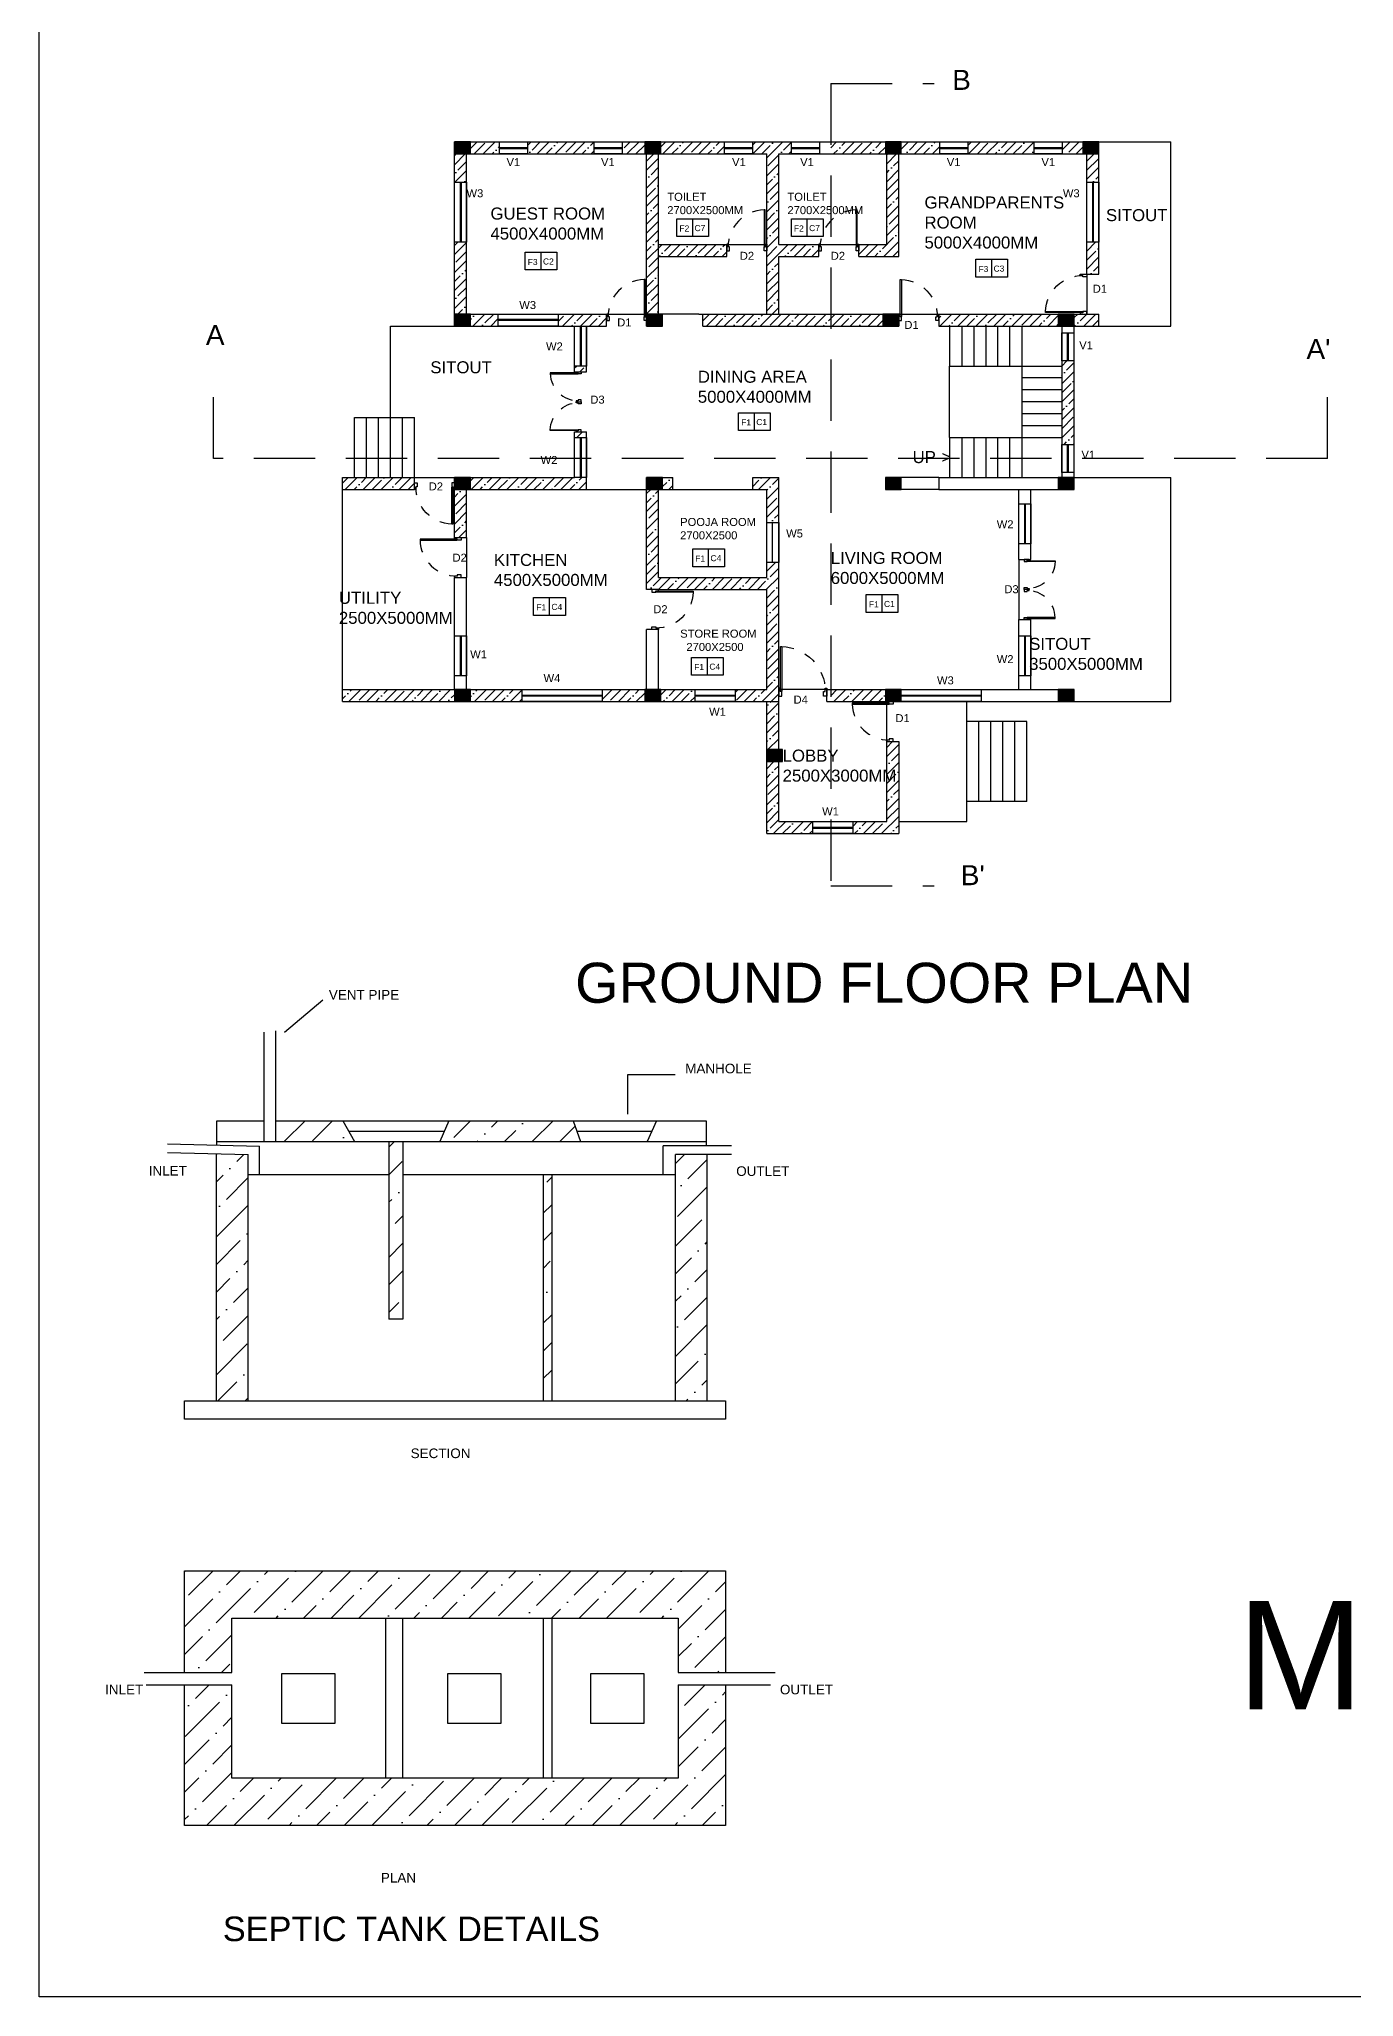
# Model space of a CAD drawing. Header units: metres. Extents: x 3586 to 7307, y 3108 to 6437.
# Drawn here: x 3960.03 to 3970.74, y 3160.08 to 3176.03 of the extents above; entities that cross this region are included whole.
import ezdxf

# ---------------------------------------------------------------- set-up
doc = ezdxf.new("R2010")
doc.units = ezdxf.units.M
doc.linetypes.add('DASHED', pattern=[0.75, 0.5, -0.25])
for name, color, linetype in [('column', 10, 'Continuous'), ('DIMENSION', 255, 'DASHED'), ('DOORS', 170, 'Continuous'), ('PDF2_0', 7, 'Continuous'), ('section line', 20, 'DASHED'), ('wall', 7, 'Continuous'), ('window', 140, 'Continuous')]:
    doc.layers.add(name, color=color, linetype=linetype)
doc.styles.get("Standard").update_dxf_attribs({"font": 'arial.ttf'})

# ---------------------------------------------------------------- blocks, each defined once
blk = doc.blocks.new('d1')
at = {"layer": 'DOORS'}
for p, q in [((-5, 0), (0, 0)), ((-5, -1), (-5, 0)), ((0, 0), (0, -2)), ((-3.2, -1.2), (-31, -1.2)), ((-31, -1.2), (-31, -2)), ((-31, -2), (-3.2, -2)), ((-3, -1), (-5, -1)), ((-3.2, -2), (-3.2, -1.2)), ((-3, -2), (-3, -1)), ((0, -2), (-3, -2)), ((-5, -29), (-5, -30)), ((-3, -29), (-5, -29)), ((-5, -30), (0, -30)), ((0, -28), (-3, -28)), ((-3, -28), (-3, -29)), ((0, -30), (0, -28))]:
    blk.add_line(p, q, dxfattribs=at)
at = {"layer": 'DOORS', "linetype": 'DASHED'}
blk.add_arc((-3.2, -1.2), 27.8, 181.5487, 270.5162, dxfattribs=at)

msp = doc.modelspace()

# ---------------------------------------------------------------- hatches: boundary and pattern name
at = {"layer": 'column'}
h = msp.add_hatch(color=256, dxfattribs=at)
h.dxf.hatch_style = 1
h.paths.add_polyline_path([(3963.414, 3175.099), (3963.545, 3175.099), (3963.545, 3175.197), (3963.414, 3175.197)])
h = msp.add_hatch(color=256, dxfattribs=at)
h.dxf.hatch_style = 1
h.paths.add_polyline_path([(3964.965, 3175.099), (3965.096, 3175.099), (3965.096, 3175.197), (3964.965, 3175.197)])
h = msp.add_hatch(color=256, dxfattribs=at)
h.dxf.hatch_style = 1
h.paths.add_polyline_path([(3966.925, 3175.099), (3967.055, 3175.099), (3967.055, 3175.197), (3966.925, 3175.197)])
h = msp.add_hatch(color=256, dxfattribs=at)
h.dxf.hatch_style = 1
h.paths.add_polyline_path([(3968.534, 3175.099), (3968.665, 3175.099), (3968.665, 3175.197), (3968.534, 3175.197)])
h = msp.add_hatch(color=256, dxfattribs=at)
h.dxf.hatch_style = 1
h.paths.add_polyline_path([(3963.414, 3173.696), (3963.545, 3173.696), (3963.545, 3173.794), (3963.414, 3173.794)])
h = msp.add_hatch(color=256, dxfattribs=at)
h.dxf.hatch_style = 1
h.paths.add_polyline_path([(3964.98, 3173.696), (3965.11, 3173.696), (3965.11, 3173.794), (3964.98, 3173.794)])
h = msp.add_hatch(color=256, dxfattribs=at)
h.dxf.hatch_style = 1
h.paths.add_polyline_path([(3966.904, 3173.696), (3967.034, 3173.696), (3967.034, 3173.794), (3966.904, 3173.794)])
h = msp.add_hatch(color=256, dxfattribs=at)
h.dxf.hatch_style = 1
h.paths.add_polyline_path([(3968.334, 3173.696), (3968.464, 3173.696), (3968.464, 3173.794), (3968.334, 3173.794)])
h = msp.add_hatch(color=256, dxfattribs=at)
h.dxf.hatch_style = 1
h.paths.add_polyline_path([(3963.414, 3172.365), (3963.545, 3172.365), (3963.545, 3172.463), (3963.414, 3172.463)])
h = msp.add_hatch(color=256, dxfattribs=at)
h.dxf.hatch_style = 1
h.paths.add_polyline_path([(3964.98, 3172.365), (3965.11, 3172.365), (3965.11, 3172.463), (3964.98, 3172.463)])
h = msp.add_hatch(color=256, dxfattribs=at)
h.dxf.hatch_style = 1
h.paths.add_polyline_path([(3966.925, 3172.365), (3967.055, 3172.365), (3967.055, 3172.463), (3966.925, 3172.463)])
h = msp.add_hatch(color=256, dxfattribs=at)
h.dxf.hatch_style = 1
h.paths.add_polyline_path([(3968.334, 3172.364), (3968.464, 3172.364), (3968.464, 3172.462), (3968.334, 3172.462)])
h = msp.add_hatch(color=256, dxfattribs=at)
h.dxf.hatch_style = 1
h.paths.add_polyline_path([(3963.414, 3170.636), (3963.545, 3170.636), (3963.545, 3170.733), (3963.414, 3170.733)])
h = msp.add_hatch(color=256, dxfattribs=at)
h.dxf.hatch_style = 1
h.paths.add_polyline_path([(3964.965, 3170.636), (3965.096, 3170.636), (3965.096, 3170.733), (3964.965, 3170.733)])
h = msp.add_hatch(color=256, dxfattribs=at)
h.dxf.hatch_style = 1
h.paths.add_polyline_path([(3966.925, 3170.637), (3967.055, 3170.637), (3967.055, 3170.735), (3966.925, 3170.735)])
h = msp.add_hatch(color=256, dxfattribs=at)
h.dxf.hatch_style = 1
h.paths.add_polyline_path([(3968.334, 3170.636), (3968.464, 3170.636), (3968.464, 3170.733), (3968.334, 3170.733)])
h = msp.add_hatch(color=256, dxfattribs=at)
h.dxf.hatch_style = 1
h.paths.add_polyline_path([(3965.958, 3170.146), (3966.088, 3170.146), (3966.088, 3170.244), (3965.958, 3170.244)])
at = {"layer": 'wall'}
h = msp.add_hatch(dxfattribs=at)
h.set_pattern_fill('ANSI35', color=256, scale=0.016305)
h.set_pattern_definition([(45, (2712.17108, 2112.35755), (-0.0732101264, 0.0732101264), []), (45, (2712.24429, 2112.35755), (-0.0732101264, 0.0732101264), [0.129418442, -0.0258836884, 0, -0.0258836884])])
h.paths.add_polyline_path([(3968.139, 3175.197), (3967.597, 3175.197), (3967.597, 3175.099), (3968.139, 3175.099)])
h.paths.add_polyline_path([(3967.369, 3175.197), (3967.055, 3175.197), (3967.055, 3175.099), (3967.369, 3175.099)])
h.paths.add_polyline_path([(3966.925, 3175.197), (3966.48, 3175.197), (3966.48, 3175.099), (3966.925, 3175.099)])
h.paths.add_polyline_path([(3967.034, 3175.099), (3966.936, 3175.099), (3966.936, 3174.362), (3966.708, 3174.362), (3966.708, 3174.308), (3966.708, 3174.264), (3967.034, 3174.264)])
h.paths.add_polyline_path([(3968.665, 3175.099), (3968.567, 3175.099), (3968.567, 3174.868), (3968.665, 3174.868)])
h.paths.add_polyline_path([(3968.534, 3175.197), (3968.367, 3175.197), (3968.367, 3175.099), (3968.534, 3175.099)])
h.paths.add_polyline_path([(3963.782, 3175.197), (3963.545, 3175.197), (3963.545, 3175.099), (3963.782, 3175.099)])
h.paths.add_polyline_path([(3964.552, 3175.197), (3964.01, 3175.197), (3964.01, 3175.099), (3964.552, 3175.099)])
h.paths.add_polyline_path([(3963.512, 3175.099), (3963.414, 3175.099), (3963.414, 3174.868), (3963.512, 3174.868)])
h.paths.add_polyline_path([(3963.512, 3174.379), (3963.414, 3174.379), (3963.414, 3173.794), (3963.512, 3173.794)])
h.paths.add_polyline_path([(3963.771, 3173.794), (3963.545, 3173.794), (3963.545, 3173.696), (3963.771, 3173.696)])
h.paths.add_polyline_path([(3964.654, 3173.794), (3964.26, 3173.794), (3964.26, 3173.696), (3964.393, 3173.696), (3964.491, 3173.696), (3964.654, 3173.696)])
h.paths.add_polyline_path([(3965.077, 3175.099), (3964.98, 3175.099), (3964.98, 3173.794), (3965.077, 3173.794)])
h.paths.add_polyline_path([(3964.965, 3175.197), (3964.78, 3175.197), (3964.78, 3175.099), (3964.965, 3175.099)])
h.paths.add_polyline_path([(3965.615, 3175.197), (3965.096, 3175.197), (3965.096, 3175.099), (3965.615, 3175.099)])
h.paths.add_polyline_path([(3966.16, 3175.197), (3965.843, 3175.197), (3965.843, 3175.099), (3965.958, 3175.099), (3965.958, 3173.794), (3966.056, 3173.794), (3966.056, 3174.264), (3966.382, 3174.264), (3966.382, 3174.362), (3966.056, 3174.362), (3966.056, 3175.099), (3966.16, 3175.099)])
h.paths.add_polyline_path([(3965.632, 3174.362), (3965.077, 3174.362), (3965.077, 3174.264), (3965.632, 3174.264)])
h.paths.add_polyline_path([(3968.665, 3174.379), (3968.567, 3174.379), (3968.567, 3174.12), (3968.665, 3174.12)])
h.paths.add_polyline_path([(3966.48, 3173.794), (3965.437, 3173.794), (3965.437, 3173.696), (3966.48, 3173.696)])
h.paths.add_polyline_path([(3966.904, 3173.794), (3966.48, 3173.794), (3966.48, 3173.696), (3966.904, 3173.696)])
h.paths.add_polyline_path([(3968.46, 3173.413), (3968.362, 3173.413), (3968.362, 3172.731), (3968.46, 3172.731)])
h.paths.add_polyline_path([(3968.665, 3173.794), (3968.464, 3173.794), (3968.464, 3173.696), (3968.665, 3173.696)])
h.paths.add_polyline_path([(3968.334, 3173.794), (3967.36, 3173.794), (3967.36, 3173.696), (3968.334, 3173.696)])
h.paths.add_polyline_path([(3964.491, 3172.834), (3964.447, 3172.834), (3964.447, 3172.834), (3964.406, 3172.834), (3964.393, 3172.834), (3964.393, 3172.788), (3964.491, 3172.788)])
h.paths.add_polyline_path([(3964.491, 3173.37), (3964.393, 3173.37), (3964.393, 3173.324), (3964.491, 3173.324)])
h.paths.add_polyline_path([(3964.491, 3172.462), (3964.393, 3172.462), (3963.545, 3172.462), (3963.545, 3172.364), (3964.491, 3172.364)])
h.paths.add_polyline_path([(3963.088, 3172.462), (3962.501, 3172.462), (3962.501, 3172.364), (3963.088, 3172.364)])
h.paths.add_polyline_path([(3963.512, 3172.365), (3963.414, 3172.365), (3963.414, 3172.364), (3963.414, 3171.972), (3963.469, 3171.972), (3963.512, 3171.972)])
h.paths.add_polyline_path([(3965.077, 3172.365), (3964.98, 3172.365), (3964.98, 3171.549), (3965.077, 3171.549), (3965.958, 3171.549), (3965.958, 3170.733), (3965.7, 3170.733), (3965.7, 3170.636), (3966.056, 3170.636), (3966.056, 3171.769), (3965.958, 3171.769), (3965.958, 3171.646), (3965.077, 3171.646)])
h.paths.add_polyline_path([(3965.192, 3172.462), (3965.11, 3172.462), (3965.11, 3172.364), (3965.192, 3172.364)])
h.paths.add_polyline_path([(3966.056, 3172.462), (3965.844, 3172.462), (3965.844, 3172.364), (3965.958, 3172.364), (3965.958, 3172.095), (3966.056, 3172.095)])
h.paths.add_polyline_path([(3963.414, 3170.733), (3962.501, 3170.733), (3962.501, 3170.636), (3963.414, 3170.636)])
h.paths.add_polyline_path([(3963.966, 3170.733), (3963.545, 3170.733), (3963.545, 3170.636), (3963.966, 3170.636)])
h.paths.add_polyline_path([(3964.965, 3170.733), (3964.618, 3170.733), (3964.618, 3170.636), (3964.965, 3170.636)])
h.paths.add_polyline_path([(3965.374, 3170.733), (3965.096, 3170.733), (3965.096, 3170.636), (3965.374, 3170.636)], flags=17)
h.paths.add_polyline_path([(3966.056, 3170.636), (3965.958, 3170.636), (3965.958, 3170.244), (3966.056, 3170.244)])
h.paths.add_polyline_path([(3966.056, 3170.146), (3965.958, 3170.146), (3965.958, 3169.559), (3966.333, 3169.559), (3966.333, 3169.657), (3966.056, 3169.657)])
h.paths.add_polyline_path([(3966.925, 3170.733), (3966.48, 3170.733), (3966.48, 3170.636), (3966.925, 3170.636)])
h.paths.add_polyline_path([(3967.034, 3170.309), (3966.936, 3170.309), (3966.936, 3169.657), (3966.659, 3169.657), (3966.659, 3169.559), (3967.034, 3169.559)])
h.paths.add_polyline_path([(3966.054, 3169.928), (3967.036, 3169.928), (3967.036, 3170.293), (3966.054, 3170.293)], flags=9)
h = msp.add_hatch(dxfattribs=at)
h.set_pattern_fill('ANSI36', color=256, scale=0.05)
h.paths.add_polyline_path([(3961.733, 3166.944), (3961.474, 3166.951), (3961.474, 3164.936), (3961.733, 3164.936)])
h.paths.add_polyline_path([(3965.474, 3166.944), (3965.215, 3166.944), (3965.215, 3164.936), (3965.474, 3164.936)])
h.paths.add_polyline_path([(3964.382, 3167.219), (3963.367, 3167.219), (3963.294, 3167.049), (3964.44, 3167.049)])
h.paths.add_polyline_path([(3962.504, 3167.219), (3961.957, 3167.219), (3961.957, 3167.049), (3962.6, 3167.049)])
h.paths.add_polyline_path([(3962.994, 3167.049), (3962.879, 3167.049), (3962.879, 3165.602), (3962.994, 3165.602)])
h.paths.add_polyline_path([(3964.206, 3166.78), (3964.136, 3166.78), (3964.136, 3164.936), (3964.206, 3164.936)])
h.paths.add_polyline_path([(3965.623, 3163.551), (3961.215, 3163.551), (3961.215, 3162.722), (3961.6, 3162.722), (3961.6, 3163.166), (3965.238, 3163.166), (3965.238, 3162.722), (3965.623, 3162.722)])
h.paths.add_polyline_path([(3965.623, 3162.621), (3965.238, 3162.621), (3965.238, 3161.861), (3961.6, 3161.861), (3961.6, 3162.621), (3961.215, 3162.621), (3961.215, 3161.476), (3965.623, 3161.476)])

# ---------------------------------------------------------------- linework, layer by layer
at = {"layer": 'column'}
for points in [[(3963.414, 3175.099), (3963.545, 3175.099), (3963.545, 3175.197), (3963.414, 3175.197)], [(3964.965, 3175.099), (3965.096, 3175.099), (3965.096, 3175.197), (3964.965, 3175.197)], [(3966.925, 3175.099), (3967.055, 3175.099), (3967.055, 3175.197), (3966.925, 3175.197)], [(3968.534, 3175.099), (3968.665, 3175.099), (3968.665, 3175.197), (3968.534, 3175.197)], [(3963.414, 3173.696), (3963.545, 3173.696), (3963.545, 3173.794), (3963.414, 3173.794)], [(3964.98, 3173.696), (3965.11, 3173.696), (3965.11, 3173.794), (3964.98, 3173.794)], [(3966.904, 3173.696), (3967.034, 3173.696), (3967.034, 3173.794), (3966.904, 3173.794)], [(3968.334, 3173.696), (3968.464, 3173.696), (3968.464, 3173.794), (3968.334, 3173.794)], [(3963.414, 3172.365), (3963.545, 3172.365), (3963.545, 3172.463), (3963.414, 3172.463)], [(3964.98, 3172.365), (3965.11, 3172.365), (3965.11, 3172.463), (3964.98, 3172.463)], [(3966.925, 3172.365), (3967.055, 3172.365), (3967.055, 3172.463), (3966.925, 3172.463)], [(3968.334, 3172.364), (3968.464, 3172.364), (3968.464, 3172.462), (3968.334, 3172.462)], [(3963.414, 3170.636), (3963.545, 3170.636), (3963.545, 3170.733), (3963.414, 3170.733)], [(3964.965, 3170.636), (3965.096, 3170.636), (3965.096, 3170.733), (3964.965, 3170.733)], [(3966.925, 3170.637), (3967.055, 3170.637), (3967.055, 3170.735), (3966.925, 3170.735)], [(3968.334, 3170.636), (3968.464, 3170.636), (3968.464, 3170.733), (3968.334, 3170.733)], [(3965.958, 3170.146), (3966.088, 3170.146), (3966.088, 3170.244), (3965.958, 3170.244)]]:
    msp.add_lwpolyline(points, close=True, dxfattribs=at)
at = {"layer": 'PDF2_0', "lineweight": 30}
msp.add_lwpolyline([(3960.029, 3185.076), (3995.028, 3185.076), (3995.028, 3160.079), (3960.029, 3160.079)], close=True, dxfattribs=at)
at = {"layer": 'section line'}
for p, q in [((3966.48, 3175.674), (3966.48, 3169.135)), ((3966.48, 3175.674), (3967.323, 3175.674)), ((3961.449, 3172.616), (3961.449, 3173.269)), ((3970.529, 3172.616), (3970.529, 3173.269)), ((3970.529, 3172.616), (3961.449, 3172.616)), ((3966.48, 3169.135), (3967.323, 3169.135))]:
    msp.add_line(p, q, dxfattribs=at)
at = {"layer": 'wall'}
for p, q in [((3963.414, 3175.197), (3969.251, 3175.197)), ((3963.414, 3173.696), (3963.414, 3175.197)), ((3968.665, 3174.12), (3968.665, 3175.197)), ((3969.251, 3173.696), (3969.251, 3175.197)), ((3963.512, 3175.099), (3964.98, 3175.099)), ((3963.512, 3173.794), (3963.512, 3175.099)), ((3964.98, 3173.696), (3964.98, 3175.099)), ((3965.077, 3175.099), (3965.958, 3175.099)), ((3965.077, 3173.696), (3965.077, 3175.099)), ((3965.958, 3173.794), (3965.958, 3175.099)), ((3966.056, 3175.099), (3966.936, 3175.099)), ((3966.056, 3174.362), (3966.056, 3175.099)), ((3966.936, 3174.362), (3966.936, 3175.099)), ((3967.034, 3175.099), (3968.567, 3175.099)), ((3967.034, 3174.264), (3967.034, 3175.099)), ((3968.567, 3174.12), (3968.567, 3175.099)), ((3965.355, 3174.425), (3965.355, 3174.57)), ((3966.289, 3174.425), (3966.289, 3174.57)), ((3965.077, 3174.362), (3965.632, 3174.362)), ((3965.632, 3174.264), (3965.632, 3174.362)), ((3965.632, 3174.362), (3965.958, 3174.362)), ((3966.056, 3174.362), (3966.382, 3174.362)), ((3966.382, 3174.264), (3966.382, 3174.362)), ((3966.382, 3174.362), (3966.708, 3174.362)), ((3966.708, 3174.362), (3966.936, 3174.362)), ((3966.708, 3174.264), (3966.708, 3174.362)), ((3964.119, 3174.153), (3964.119, 3174.298)), ((3965.077, 3174.264), (3965.632, 3174.264)), ((3966.056, 3174.264), (3966.382, 3174.264)), ((3966.056, 3173.794), (3966.056, 3174.264)), ((3966.708, 3174.264), (3967.034, 3174.264)), ((3967.792, 3174.095), (3967.792, 3174.24)), ((3968.567, 3174.12), (3968.665, 3174.12)), ((3968.567, 3174.12), (3968.567, 3173.794)), ((3963.512, 3173.794), (3964.654, 3173.794)), ((3964.654, 3173.696), (3964.654, 3173.794)), ((3964.654, 3173.794), (3964.98, 3173.794)), ((3965.404, 3173.794), (3965.077, 3173.794)), ((3965.404, 3173.794), (3967.034, 3173.794)), ((3965.437, 3173.696), (3965.437, 3173.794)), ((3967.034, 3173.794), (3967.034, 3173.696)), ((3967.034, 3173.794), (3967.36, 3173.794)), ((3967.36, 3173.794), (3968.665, 3173.794)), ((3967.36, 3173.794), (3967.36, 3173.696)), ((3968.665, 3173.696), (3968.665, 3173.794)), ((3962.893, 3172.951), (3962.893, 3173.696)), ((3962.893, 3173.696), (3963.414, 3173.696)), ((3963.414, 3173.696), (3964.393, 3173.696)), ((3964.393, 3173.324), (3964.393, 3173.696)), ((3964.491, 3173.696), (3964.654, 3173.696)), ((3964.491, 3173.324), (3964.491, 3173.696)), ((3964.98, 3173.696), (3965.077, 3173.696)), ((3965.437, 3173.696), (3967.034, 3173.696)), ((3967.36, 3173.696), (3968.362, 3173.696)), ((3967.449, 3173.696), (3967.449, 3173.37)), ((3967.547, 3173.696), (3967.547, 3173.37)), ((3967.645, 3173.696), (3967.645, 3173.37)), ((3967.743, 3173.696), (3967.743, 3173.37)), ((3967.84, 3173.696), (3967.84, 3173.37)), ((3967.938, 3173.696), (3967.938, 3173.37)), ((3968.036, 3173.696), (3968.036, 3172.462)), ((3968.362, 3173.696), (3968.362, 3172.462)), ((3968.46, 3173.696), (3969.251, 3173.696)), ((3968.46, 3173.696), (3968.46, 3172.364)), ((3964.393, 3173.324), (3964.491, 3173.324)), ((3967.449, 3173.37), (3968.362, 3173.37)), ((3967.449, 3172.788), (3967.449, 3173.37)), ((3968.036, 3173.277), (3968.362, 3173.277)), ((3968.036, 3173.179), (3968.362, 3173.179)), ((3968.036, 3173.081), (3968.362, 3173.081)), ((3962.599, 3172.951), (3963.088, 3172.951)), ((3962.599, 3172.462), (3962.599, 3172.951)), ((3962.697, 3172.462), (3962.697, 3172.951)), ((3962.795, 3172.462), (3962.795, 3172.951)), ((3962.893, 3172.462), (3962.893, 3172.951)), ((3962.99, 3172.462), (3962.99, 3172.951)), ((3963.088, 3172.462), (3963.088, 3172.951)), ((3965.858, 3172.844), (3965.858, 3172.989)), ((3968.036, 3172.983), (3968.362, 3172.983)), ((3964.393, 3172.462), (3964.393, 3172.834)), ((3964.393, 3172.834), (3964.491, 3172.834)), ((3964.491, 3172.364), (3964.491, 3172.834)), ((3967.449, 3172.788), (3968.362, 3172.788)), ((3967.449, 3172.788), (3967.449, 3172.462)), ((3967.547, 3172.788), (3967.547, 3172.462)), ((3967.645, 3172.788), (3967.645, 3172.462)), ((3967.743, 3172.788), (3967.743, 3172.462)), ((3967.84, 3172.788), (3967.84, 3172.462)), ((3967.938, 3172.788), (3967.938, 3172.462)), ((3968.036, 3172.886), (3968.362, 3172.886)), ((3962.501, 3172.462), (3963.088, 3172.462)), ((3962.501, 3170.636), (3962.501, 3172.462)), ((3963.088, 3172.364), (3963.088, 3172.462)), ((3963.088, 3172.462), (3963.414, 3172.462)), ((3963.414, 3172.462), (3964.393, 3172.462)), ((3963.414, 3171.972), (3963.414, 3172.462)), ((3964.98, 3172.462), (3965.192, 3172.462)), ((3964.98, 3171.549), (3964.98, 3172.462)), ((3965.192, 3172.364), (3965.192, 3172.462)), ((3965.844, 3172.462), (3966.056, 3172.462)), ((3965.844, 3172.364), (3965.844, 3172.462)), ((3966.056, 3169.657), (3966.056, 3172.462)), ((3967.36, 3172.462), (3966.925, 3172.463)), ((3966.925, 3172.462), (3966.925, 3172.364)), ((3967.36, 3172.462), (3968.362, 3172.462)), ((3967.36, 3172.462), (3967.36, 3172.364)), ((3968.46, 3172.462), (3969.251, 3172.462)), ((3969.251, 3170.636), (3969.251, 3172.462)), ((3962.501, 3172.364), (3963.088, 3172.364)), ((3963.512, 3172.364), (3964.491, 3172.364)), ((3963.512, 3171.972), (3963.512, 3172.364)), ((3964.491, 3172.364), (3964.98, 3172.364)), ((3965.077, 3172.364), (3965.192, 3172.364)), ((3965.077, 3171.646), (3965.077, 3172.364)), ((3965.192, 3172.364), (3965.844, 3172.364)), ((3965.844, 3172.364), (3965.958, 3172.364)), ((3965.958, 3171.646), (3965.958, 3172.364)), ((3967.36, 3172.364), (3966.925, 3172.364)), ((3967.36, 3172.364), (3968.46, 3172.364)), ((3968.012, 3171.793), (3968.012, 3172.364)), ((3968.11, 3171.793), (3968.11, 3172.364)), ((3963.414, 3171.972), (3963.512, 3171.972)), ((3963.512, 3171.972), (3963.512, 3171.646)), ((3965.484, 3171.735), (3965.484, 3171.88)), ((3968.012, 3171.793), (3968.11, 3171.793)), ((3968.012, 3171.793), (3968.012, 3171.304)), ((3963.414, 3171.646), (3963.512, 3171.646)), ((3963.414, 3170.733), (3963.414, 3171.646)), ((3963.512, 3170.733), (3963.512, 3171.646)), ((3965.077, 3171.646), (3965.958, 3171.646)), ((3964.189, 3171.338), (3964.189, 3171.483)), ((3965.077, 3171.549), (3964.98, 3171.549)), ((3965.077, 3171.549), (3965.958, 3171.549)), ((3965.958, 3170.733), (3965.958, 3171.549)), ((3966.899, 3171.362), (3966.899, 3171.507)), ((3968.012, 3170.733), (3968.012, 3171.304)), ((3968.012, 3171.304), (3968.11, 3171.304)), ((3968.11, 3170.733), (3968.11, 3171.304)), ((3964.98, 3170.733), (3964.98, 3171.222)), ((3965.077, 3171.222), (3964.98, 3171.222)), ((3965.077, 3170.733), (3965.077, 3171.222)), ((3965.475, 3170.851), (3965.475, 3170.996)), ((3962.501, 3170.733), (3963.414, 3170.733)), ((3963.512, 3170.733), (3964.98, 3170.733)), ((3965.077, 3170.733), (3965.958, 3170.733)), ((3966.447, 3170.733), (3966.056, 3170.733)), ((3966.447, 3170.733), (3968.46, 3170.733)), ((3966.447, 3170.636), (3966.447, 3170.733)), ((3968.46, 3170.733), (3968.46, 3170.636)), ((3962.501, 3170.636), (3966.056, 3170.636)), ((3965.958, 3169.559), (3965.958, 3170.636)), ((3966.447, 3170.636), (3969.251, 3170.636)), ((3966.936, 3170.309), (3966.936, 3170.636)), ((3967.588, 3169.657), (3967.588, 3170.636)), ((3968.078, 3170.472), (3967.588, 3170.472)), ((3967.686, 3169.82), (3967.686, 3170.472)), ((3967.784, 3169.82), (3967.784, 3170.472)), ((3967.882, 3169.82), (3967.882, 3170.472)), ((3967.98, 3169.82), (3967.98, 3170.472)), ((3968.078, 3169.82), (3968.078, 3170.472)), ((3966.936, 3170.309), (3967.034, 3170.309)), ((3966.936, 3169.657), (3966.936, 3170.309)), ((3967.034, 3170.309), (3967.034, 3169.559)), ((3968.078, 3169.82), (3967.588, 3169.82)), ((3965.958, 3169.559), (3967.034, 3169.559)), ((3966.056, 3169.657), (3966.936, 3169.657)), ((3967.034, 3169.657), (3967.588, 3169.657)), ((3962.028, 3167.942), (3962.34, 3168.206)), ((3961.862, 3167.049), (3961.862, 3167.942)), ((3961.957, 3167.049), (3961.957, 3167.951)), ((3964.827, 3167.274), (3964.827, 3167.597)), ((3964.827, 3167.597), (3965.212, 3167.597)), ((3961.476, 3167.021), (3961.476, 3167.219)), ((3961.476, 3167.219), (3961.862, 3167.219)), ((3961.957, 3167.219), (3965.464, 3167.219)), ((3962.504, 3167.219), (3962.6, 3167.049)), ((3963.367, 3167.219), (3963.294, 3167.049)), ((3964.382, 3167.219), (3964.44, 3167.049)), ((3965.06, 3167.219), (3964.985, 3167.049)), ((3965.464, 3167.219), (3965.464, 3167.014)), ((3961.076, 3167.03), (3961.824, 3167.012)), ((3961.476, 3167.049), (3965.464, 3167.049)), ((3961.824, 3166.78), (3961.824, 3167.012)), ((3962.552, 3167.134), (3963.33, 3167.134)), ((3962.879, 3167.049), (3962.879, 3165.602)), ((3962.994, 3167.049), (3962.994, 3165.602)), ((3964.411, 3167.134), (3965.023, 3167.134)), ((3965.67, 3167.014), (3965.115, 3167.014)), ((3965.115, 3166.78), (3965.115, 3167.014)), ((3961.074, 3166.96), (3961.733, 3166.944)), ((3961.474, 3164.936), (3961.474, 3166.944)), ((3961.733, 3164.936), (3961.733, 3166.944)), ((3965.215, 3164.936), (3965.215, 3166.944)), ((3965.67, 3166.944), (3965.215, 3166.944)), ((3965.474, 3164.936), (3965.474, 3166.944)), ((3961.733, 3166.78), (3962.879, 3166.78)), ((3962.994, 3166.78), (3965.215, 3166.78)), ((3964.136, 3166.78), (3964.136, 3164.936)), ((3964.206, 3166.78), (3964.206, 3164.936)), ((3962.994, 3165.602), (3962.879, 3165.602)), ((3962.852, 3163.166), (3962.852, 3161.861)), ((3962.99, 3163.166), (3962.99, 3161.861)), ((3964.136, 3163.166), (3964.136, 3161.861)), ((3964.206, 3163.166), (3964.206, 3161.861)), ((3960.886, 3162.722), (3961.6, 3162.722)), ((3965.238, 3162.722), (3966.026, 3162.722)), ((3960.901, 3162.621), (3961.6, 3162.621)), ((3965.238, 3162.621), (3965.99, 3162.621))]:
    msp.add_line(p, q, dxfattribs=at)
for points in [[(3965.225, 3174.57), (3965.484, 3174.57), (3965.484, 3174.425), (3965.225, 3174.425)], [(3966.159, 3174.57), (3966.418, 3174.57), (3966.418, 3174.425), (3966.159, 3174.425)], [(3963.99, 3174.298), (3964.248, 3174.298), (3964.248, 3174.153), (3963.99, 3174.153)], [(3967.662, 3174.24), (3967.921, 3174.24), (3967.921, 3174.095), (3967.662, 3174.095)], [(3965.729, 3172.989), (3965.987, 3172.989), (3965.987, 3172.844), (3965.729, 3172.844)], [(3965.355, 3171.88), (3965.613, 3171.88), (3965.613, 3171.735), (3965.355, 3171.735)], [(3964.059, 3171.483), (3964.318, 3171.483), (3964.318, 3171.338), (3964.059, 3171.338)], [(3966.77, 3171.507), (3967.028, 3171.507), (3967.028, 3171.362), (3966.77, 3171.362)], [(3965.346, 3170.996), (3965.604, 3170.996), (3965.604, 3170.851), (3965.346, 3170.851)], [(3961.215, 3164.936), (3965.623, 3164.936), (3965.623, 3164.788), (3961.215, 3164.788)], [(3962.007, 3162.713), (3962.438, 3162.713), (3962.438, 3162.308), (3962.007, 3162.308)], [(3963.361, 3162.713), (3963.792, 3162.713), (3963.792, 3162.308), (3963.361, 3162.308)], [(3964.525, 3162.713), (3964.956, 3162.713), (3964.956, 3162.308), (3964.525, 3162.308)]]:
    msp.add_lwpolyline(points, close=True, dxfattribs=at)
for points in [[(3961.215, 3162.722), (3961.215, 3163.551), (3965.623, 3163.551), (3965.623, 3162.722)], [(3961.6, 3162.722), (3961.6, 3163.166), (3965.238, 3163.166), (3965.238, 3162.722)], [(3965.623, 3162.621), (3965.623, 3161.476), (3961.215, 3161.476), (3961.215, 3162.621)], [(3965.238, 3162.621), (3965.238, 3161.861), (3961.6, 3161.861), (3961.6, 3162.621)]]:
    msp.add_lwpolyline(points, dxfattribs=at)
at = {"layer": 'window'}
for p, q in [((3963.782, 3175.197), (3964.01, 3175.197)), ((3963.782, 3175.099), (3963.782, 3175.197)), ((3963.782, 3175.151), (3964.01, 3175.151)), ((3963.782, 3175.144), (3964.01, 3175.144)), ((3964.01, 3175.197), (3964.01, 3175.099)), ((3964.552, 3175.197), (3964.78, 3175.197)), ((3964.552, 3175.099), (3964.552, 3175.197)), ((3964.552, 3175.151), (3964.78, 3175.151)), ((3964.552, 3175.144), (3964.78, 3175.144)), ((3964.78, 3175.197), (3964.78, 3175.099)), ((3965.615, 3175.197), (3965.843, 3175.197)), ((3965.615, 3175.099), (3965.615, 3175.197)), ((3965.615, 3175.151), (3965.843, 3175.151)), ((3965.615, 3175.144), (3965.843, 3175.144)), ((3965.843, 3175.197), (3965.843, 3175.099)), ((3966.16, 3175.197), (3966.389, 3175.197)), ((3966.16, 3175.099), (3966.16, 3175.197)), ((3966.16, 3175.151), (3966.389, 3175.151)), ((3966.16, 3175.144), (3966.389, 3175.144)), ((3966.389, 3175.197), (3966.389, 3175.099)), ((3967.369, 3175.197), (3967.597, 3175.197)), ((3967.369, 3175.099), (3967.369, 3175.197)), ((3967.369, 3175.151), (3967.597, 3175.151)), ((3967.369, 3175.144), (3967.597, 3175.144)), ((3967.597, 3175.197), (3967.597, 3175.099)), ((3968.139, 3175.197), (3968.367, 3175.197)), ((3968.139, 3175.099), (3968.139, 3175.197)), ((3968.139, 3175.151), (3968.367, 3175.151)), ((3968.139, 3175.144), (3968.367, 3175.144)), ((3968.367, 3175.197), (3968.367, 3175.099)), ((3964.01, 3175.099), (3963.782, 3175.099)), ((3964.78, 3175.099), (3964.552, 3175.099)), ((3965.843, 3175.099), (3965.615, 3175.099)), ((3966.389, 3175.099), (3966.16, 3175.099)), ((3967.597, 3175.099), (3967.369, 3175.099)), ((3968.367, 3175.099), (3968.139, 3175.099)), ((3963.414, 3174.379), (3963.414, 3174.868)), ((3963.414, 3174.868), (3963.512, 3174.868)), ((3963.46, 3174.868), (3963.46, 3174.379)), ((3963.467, 3174.868), (3963.467, 3174.379)), ((3963.512, 3174.868), (3963.512, 3174.379)), ((3968.567, 3174.379), (3968.567, 3174.868)), ((3968.567, 3174.868), (3968.665, 3174.868)), ((3968.612, 3174.868), (3968.612, 3174.379)), ((3968.619, 3174.868), (3968.619, 3174.379)), ((3968.665, 3174.868), (3968.665, 3174.379)), ((3963.512, 3174.379), (3963.414, 3174.379)), ((3968.665, 3174.379), (3968.567, 3174.379)), ((3963.771, 3173.696), (3963.771, 3173.794)), ((3963.771, 3173.794), (3964.26, 3173.794)), ((3964.26, 3173.749), (3963.771, 3173.749)), ((3964.26, 3173.742), (3963.771, 3173.742)), ((3964.26, 3173.794), (3964.26, 3173.696)), ((3964.26, 3173.696), (3963.771, 3173.696)), ((3964.393, 3173.37), (3964.393, 3173.696)), ((3964.393, 3173.696), (3964.491, 3173.696)), ((3964.438, 3173.696), (3964.438, 3173.37)), ((3964.445, 3173.696), (3964.445, 3173.37)), ((3964.491, 3173.696), (3964.491, 3173.37)), ((3968.362, 3173.413), (3968.362, 3173.641)), ((3968.362, 3173.641), (3968.46, 3173.641)), ((3968.408, 3173.641), (3968.408, 3173.413)), ((3968.414, 3173.641), (3968.414, 3173.413)), ((3968.46, 3173.641), (3968.46, 3173.413)), ((3968.46, 3173.413), (3968.362, 3173.413)), ((3964.491, 3173.37), (3964.393, 3173.37)), ((3964.393, 3172.462), (3964.393, 3172.788)), ((3964.393, 3172.788), (3964.491, 3172.788)), ((3964.438, 3172.788), (3964.438, 3172.462)), ((3964.445, 3172.788), (3964.445, 3172.462)), ((3964.491, 3172.788), (3964.491, 3172.462)), ((3968.362, 3172.502), (3968.362, 3172.731)), ((3968.362, 3172.731), (3968.46, 3172.731)), ((3968.408, 3172.731), (3968.408, 3172.502)), ((3968.414, 3172.731), (3968.414, 3172.502)), ((3968.46, 3172.731), (3968.46, 3172.502)), ((3964.491, 3172.462), (3964.393, 3172.462)), ((3968.46, 3172.502), (3968.362, 3172.502)), ((3968.012, 3171.922), (3968.012, 3172.248)), ((3968.012, 3172.248), (3968.11, 3172.248)), ((3968.058, 3172.248), (3968.058, 3171.922)), ((3968.065, 3172.248), (3968.065, 3171.922)), ((3968.11, 3172.248), (3968.11, 3171.922)), ((3965.958, 3171.769), (3965.958, 3172.095)), ((3965.958, 3172.095), (3966.056, 3172.095)), ((3966.004, 3172.095), (3966.004, 3171.769)), ((3966.056, 3172.095), (3966.056, 3171.769)), ((3968.11, 3171.922), (3968.012, 3171.922)), ((3966.056, 3171.769), (3965.958, 3171.769)), ((3963.414, 3170.846), (3963.414, 3171.172)), ((3963.414, 3171.172), (3963.512, 3171.172)), ((3963.46, 3171.172), (3963.46, 3170.846)), ((3963.467, 3171.172), (3963.467, 3170.846)), ((3963.512, 3171.172), (3963.512, 3170.846)), ((3968.012, 3170.846), (3968.012, 3171.172)), ((3968.012, 3171.172), (3968.11, 3171.172)), ((3968.058, 3171.172), (3968.058, 3170.846)), ((3968.065, 3171.172), (3968.065, 3170.846)), ((3968.11, 3171.172), (3968.11, 3170.846)), ((3963.512, 3170.846), (3963.414, 3170.846)), ((3968.11, 3170.846), (3968.012, 3170.846)), ((3963.966, 3170.733), (3964.618, 3170.733)), ((3963.966, 3170.636), (3963.966, 3170.733)), ((3963.966, 3170.688), (3964.618, 3170.688)), ((3963.966, 3170.681), (3964.618, 3170.681)), ((3964.618, 3170.733), (3964.618, 3170.636)), ((3965.374, 3170.733), (3965.7, 3170.733)), ((3965.374, 3170.636), (3965.374, 3170.733)), ((3965.374, 3170.688), (3965.7, 3170.688)), ((3965.374, 3170.681), (3965.7, 3170.681)), ((3965.7, 3170.733), (3965.7, 3170.636)), ((3967.055, 3170.733), (3967.707, 3170.733)), ((3967.055, 3170.636), (3967.055, 3170.733)), ((3967.055, 3170.688), (3967.707, 3170.688)), ((3967.055, 3170.681), (3967.707, 3170.681)), ((3967.707, 3170.733), (3967.707, 3170.636)), ((3964.618, 3170.636), (3963.966, 3170.636)), ((3965.7, 3170.636), (3965.374, 3170.636)), ((3967.707, 3170.636), (3967.055, 3170.636)), ((3966.333, 3169.657), (3966.659, 3169.657)), ((3966.333, 3169.559), (3966.333, 3169.657)), ((3966.333, 3169.612), (3966.659, 3169.612)), ((3966.333, 3169.605), (3966.659, 3169.605)), ((3966.659, 3169.559), (3966.333, 3169.559)), ((3966.659, 3169.657), (3966.659, 3169.559))]:
    msp.add_line(p, q, dxfattribs=at)

# ---------------------------------------------------------------- block references
at = {"layer": 'wall'}
for p, xscale, yscale, zscale, rotation in [((3965.958, 3174.308), 0.01083491618348075, 0.01083491618348075, 0.01083491618348075, 270), ((3966.708, 3174.308), 0.01083491618348075, 0.01083491618348075, 0.01083491618348075, 270), ((3964.98, 3173.74), 0.01083491618348075, 0.01083491618348075, 0.01083491618348075, 270), ((3967.034, 3173.74), -0.01083491618348075, 0.01083491618348075, 0.01083491618348075, 90.0000000000697), ((3968.567, 3173.794), -0.01083491618348075, 0.01083491618348075, 0.01083491618348075, 180), ((3964.447, 3172.834), -0.008146632377949268, 0.008146632377949268, 0.008146632377949268, 180), ((3963.414, 3172.418), -0.01083491618348075, 0.01083491618348075, 0.01083491618348075, 270), ((3968.056, 3171.304), 0.00816057110958512, 0.00816057110958512, 0.00816057110958512, 180), ((3966.056, 3170.679), -0.01305906483503155, 0.01305906483503155, 0.01305906483503155, 90.0000000000697)]:
    msp.add_blockref('d1', p, dxfattribs=dict(at, xscale=xscale, yscale=yscale, zscale=zscale, rotation=rotation))
for p, xscale, yscale, zscale in [((3964.447, 3173.324), 0.008146632377949268, 0.008146632377949268, 0.008146632377949268), ((3963.469, 3171.972), 0.01083491618348075, 0.01083491618348075, 0.01083491618348075), ((3968.056, 3171.793), -0.00816057110958512, 0.00816057110958512, 0.00816057110958512), ((3965.023, 3171.549), -0.01083491618348075, 0.01083491618348075, 0.01083491618348075), ((3966.99, 3170.636), 0.01083491618348075, 0.01083491618348075, 0.01083491618348075)]:
    msp.add_blockref('d1', p, dxfattribs=dict(at, xscale=xscale, yscale=yscale, zscale=zscale))

# ---------------------------------------------------------------- texts
at = {"layer": 'DIMENSION', "attachment_point": 1}
for s, width, insert, char_height in [('V1', 0.16684, (3963.838, 3175.065), 0.0652), ('V1', 0.16684, (3964.608, 3175.065), 0.0652), ('V1', 0.16684, (3965.676, 3175.065), 0.0652), ('V1', 0.16684, (3966.231, 3175.065), 0.0652), ('V1', 0.16684, (3967.426, 3175.065), 0.0652), ('V1', 0.16684, (3968.197, 3175.065), 0.0652), ('W3', 0.19485, (3963.512, 3174.811), 0.0652), ('GUEST ROOM 4500X4000MM', 0.93766, (3963.707, 3174.662), 0.09783), ('TOILET    2700X2500MM', 0.6505, (3965.148, 3174.782), 0.06522), ('TOILET    2700X2500MM', 0.6505, (3966.127, 3174.782), 0.06522), ('GRANDPARENTS ROOM 5000X4000MM', 0.99337, (3967.244, 3174.752), 0.09783), ('W3', 0.19485, (3968.372, 3174.811), 0.0652), ('SITOUT    ', 0.81898, (3968.723, 3174.649), 0.0978), ('D2', 0.15705, (3965.739, 3174.301), 0.0652), ('D2', 0.15705, (3966.48, 3174.301), 0.0652), ('D1', 0.16188, (3968.615, 3174.033), 0.0652), ('W3', 0.19485, (3963.942, 3173.9), 0.0652), ('D1', 0.16585, (3964.74, 3173.758), 0.0652), ('D1', 0.26178, (3967.08, 3173.738), 0.0652), ('{\\H1.56128x;W2}', 0.17974, (3964.16, 3173.563), 0.04177), ('V1', 0.16684, (3968.505, 3173.572), 0.0652), ('SITOUT    ', 0.81898, (3963.217, 3173.409), 0.0978), ('DINING AREA    5000X4000MM  ', 1.08339, (3965.397, 3173.332), 0.09783), ('D3', 0.16393, (3964.521, 3173.129), 0.0652), ('W2', 0.17974, (3964.116, 3172.637), 0.0652), ('UP->', 0.3018, (3967.147, 3172.677), 0.0978), ('V1', 0.16684, (3968.523, 3172.68), 0.0652), ('D2', 0.15705, (3963.204, 3172.422), 0.0652), ('POOJA ROOM   2700X2500', 0.70515, (3965.253, 3172.132), 0.06522), ('{\\H1.56128x;W2}', 0.17974, (3967.833, 3172.113), 0.04177), ('W5', 0.14644, (3966.117, 3172.038), 0.0652), ('D2', 0.15705, (3963.398, 3171.841), 0.0652), ('KITCHEN       4500X5000MM             ', 1.03978, (3963.735, 3171.839), 0.09783), ('LIVING ROOM 6000X5000MM', 1.14122, (3966.48, 3171.855), 0.09783), ('UTILITY       2500X5000MM', 0.50933, (3962.472, 3171.53), 0.09783), ('D3', 0.16393, (3967.895, 3171.584), 0.0652), ('D2', 0.15705, (3965.034, 3171.421), 0.0652), ('STORE ROOM      2700X2500', 0.70515, (3965.253, 3171.222), 0.06522), ('SITOUT      3500X5000MM', 0.65014, (3968.097, 3171.155), 0.09783), ('W1', 0.1509, (3963.542, 3171.053), 0.0652), ('{\\H1.56128x;W2}', 0.17974, (3967.833, 3171.014), 0.04177), ('W4', 0.33062, (3964.14, 3170.859), 0.0652), ('W3', 0.19485, (3967.346, 3170.841), 0.0652), ('D4', 0.15401, (3966.177, 3170.684), 0.0652), ('W1', 0.1509, (3965.489, 3170.585), 0.0652), ('D1', 0.20612, (3967.007, 3170.533), 0.0652), ('LOBBY     2500X3000MM', 0.94567, (3966.088, 3170.244), 0.09783), ('W1', 0.1509, (3966.41, 3169.773), 0.0652), ('GROUND FLOOR PLAN', 7.94687, (3964.397, 3168.507), 0.32609)]:
    msp.add_mtext_dynamic_manual_height_columns(s, width=width, gutter_width=4.076, heights=[0], dxfattribs=dict(at, insert=insert, char_height=char_height))
at = {"layer": 'section line', "char_height": 0.163, "attachment_point": 1}
for s, width, insert in [('B', 0.98989, (3967.47, 3175.784)), ('A', 1.1951, (3961.388, 3173.705)), ("A'", 0.49161, (3970.357, 3173.591)), ("B'", 0.51829, (3967.54, 3169.302))]:
    msp.add_mtext_dynamic_manual_height_columns(s, width=width, gutter_width=4.076, heights=[0], dxfattribs=dict(at, insert=insert))
at = {"layer": 'wall', "attachment_point": 1}
for s, width, gutter_width, insert, char_height in [('F2', 0.08619, 6.168, (3965.247, 3174.516), 0.0493), ('C7', 0.10203, 6.168, (3965.37, 3174.519), 0.0493), ('F2', 0.08619, 6.168, (3966.18, 3174.516), 0.0493), ('C7', 0.10203, 6.168, (3966.304, 3174.519), 0.0493), ('F3', 0.08619, 6.168, (3964.011, 3174.243), 0.0493), ('C2', 0.10203, 6.168, (3964.135, 3174.247), 0.0493), ('F3', 0.08619, 6.168, (3967.684, 3174.186), 0.0493), ('C3', 0.10203, 6.168, (3967.807, 3174.189), 0.0493), ('F1', 0.08619, 6.168, (3965.75, 3172.935), 0.0493), ('C1', 0.10203, 6.168, (3965.873, 3172.938), 0.0493), ('F1', 0.08619, 6.168, (3965.376, 3171.826), 0.0493), ('C4', 0.10203, 6.168, (3965.5, 3171.829), 0.0493), ('F1', 0.08619, 6.168, (3964.081, 3171.428), 0.0493), ('C4', 0.10203, 6.168, (3964.204, 3171.432), 0.0493), ('F1', 0.08619, 6.168, (3966.791, 3171.452), 0.0493), ('C1', 0.10203, 6.168, (3966.914, 3171.456), 0.0493), ('F1', 0.08619, 6.168, (3965.367, 3170.942), 0.0493), ('C4', 0.10203, 6.168, (3965.491, 3170.945), 0.0493), ('VENT PIPE', 2.91531, 4.906, (3962.39, 3168.285), 0.0785), ('MANHOLE', 2.91531, 4.906, (3965.294, 3167.684), 0.0785), ('INLET', 2.91531, 4.906, (3960.922, 3166.851), 0.0785), ('OUTLET', 2.91531, 4.906, (3965.71, 3166.848), 0.0785), ('SECTION', 2.91531, 4.906, (3963.057, 3164.548), 0.0785), ('MUNICIPAL DRAWING', 34.44016, 22.101, (3969.794, 3163.306), 0.88404), ('INLET', 2.91531, 4.906, (3960.567, 3162.623), 0.0785), ('OUTLET', 2.91531, 4.906, (3966.066, 3162.623), 0.0785), ('PLAN', 2.91531, 4.906, (3962.814, 3161.089), 0.0785), ('SEPTIC TANK DETAILS', 4.42626, 12.5, (3961.526, 3160.733), 0.2)]:
    msp.add_mtext_dynamic_manual_height_columns(s, width=width, gutter_width=gutter_width, heights=[0], dxfattribs=dict(at, insert=insert, char_height=char_height))

doc.saveas('drawing.dxf')
